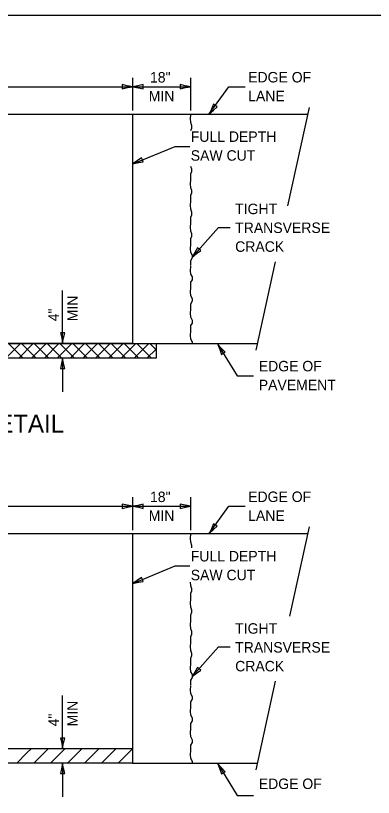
# Model space of a CAD drawing. Extents: x 2261917 to 2263177, y -3123772 to -3123372.
# Drawn here: x 2262072.3 to 2262168, y -3123580.9 to -3123371.8 of the extents above; entities that cross this region are included whole.
import ezdxf

# ---------------------------------------------------------------- set-up
doc = ezdxf.new("R2010")
doc.units = 0
for name, color, linetype in [('Default', 7, 'Continuous'), ('RD_Pr_Roadway_Dimensions', 7, 'Continuous'), ('RD_Pr_Roadway_Items', 7, 'Continuous'), ('RD_Pr_Roadway_Notes', 7, 'Continuous')]:
    doc.layers.add(name, color=color, linetype=linetype)

msp = doc.modelspace()

# ---------------------------------------------------------------- linework, layer by layer
at = {"layer": 'Default'}
msp.add_lwpolyline([(2261916.73, -3123771.81), (2262546.73, -3123771.81), (2262546.73, -3123371.81), (2261916.73, -3123371.81)], close=True, dxfattribs=at)
at = {"layer": 'RD_Pr_Roadway_Dimensions'}
for p, q in [((2262103.64, -3123397.19), (2262103.64, -3123388.42)), ((2262119.15, -3123397.19), (2262119.15, -3123388.42)), ((2261981.13, -3123390.82), (2262103.64, -3123390.82)), ((2262103.64, -3123390.82), (2262119.15, -3123390.82)), ((2262084.88, -3123459.49), (2262084.88, -3123445.31)), ((2262084.88, -3123463.4), (2262084.88, -3123472.42)), ((2262103.64, -3123509.4), (2262103.64, -3123500.63)), ((2262119.15, -3123509.4), (2262119.15, -3123500.63)), ((2261981.13, -3123503.03), (2262103.64, -3123503.03)), ((2262103.64, -3123503.03), (2262119.15, -3123503.03)), ((2262084.88, -3123567.83), (2262084.88, -3123553.66)), ((2262084.88, -3123571.74), (2262084.88, -3123580.76))]:
    msp.add_line(p, q, dxfattribs=at)
for points in [[(2262100.84, -3123390.23), (2262100.84, -3123390.82), (2262100.84, -3123391.4), (2262102.24, -3123391.06), (2262103.64, -3123390.82), (2262102.15, -3123390.55)], [(2262106.44, -3123391.4), (2262106.44, -3123390.82), (2262106.44, -3123390.23), (2262105.04, -3123390.58), (2262103.64, -3123390.82), (2262105.13, -3123391.09)], [(2262116.35, -3123390.23), (2262116.35, -3123390.82), (2262116.35, -3123391.4), (2262117.75, -3123391.06), (2262119.15, -3123390.82), (2262117.66, -3123390.55)], [(2262085.47, -3123456.69), (2262084.88, -3123456.69), (2262084.3, -3123456.69), (2262084.64, -3123458.09), (2262084.88, -3123459.49), (2262085.16, -3123458)], [(2262084.3, -3123466.2), (2262084.88, -3123466.2), (2262085.47, -3123466.2), (2262085.13, -3123464.8), (2262084.88, -3123463.4), (2262084.61, -3123464.89)], [(2262100.84, -3123502.44), (2262100.84, -3123503.03), (2262100.84, -3123503.61), (2262102.24, -3123503.27), (2262103.64, -3123503.03), (2262102.15, -3123502.76)], [(2262106.44, -3123503.61), (2262106.44, -3123503.03), (2262106.44, -3123502.44), (2262105.04, -3123502.79), (2262103.64, -3123503.03), (2262105.13, -3123503.3)], [(2262116.35, -3123502.44), (2262116.35, -3123503.03), (2262116.35, -3123503.61), (2262117.75, -3123503.27), (2262119.15, -3123503.03), (2262117.66, -3123502.76)], [(2262085.47, -3123565.04), (2262084.88, -3123565.03), (2262084.3, -3123565.03), (2262084.64, -3123566.44), (2262084.88, -3123567.83), (2262085.16, -3123566.34)], [(2262084.3, -3123574.54), (2262084.88, -3123574.54), (2262085.47, -3123574.54), (2262085.13, -3123573.14), (2262084.88, -3123571.74), (2262084.61, -3123573.24)]]:
    msp.add_lwpolyline(points, close=True, dxfattribs=at)
at = {"layer": 'RD_Pr_Roadway_Items'}
for p, q in [((2262145.09, -3123422.7), (2262150.88, -3123396.38)), ((2262136.6, -3123461.31), (2262141.79, -3123437.69)), ((2262069.71, -3123463.44), (2262073.62, -3123459.53)), ((2262074.36, -3123463.44), (2262070.45, -3123459.53)), ((2262073.14, -3123463.44), (2262077.05, -3123459.53)), ((2262077.79, -3123463.44), (2262073.88, -3123459.53)), ((2262076.57, -3123463.44), (2262080.48, -3123459.53)), ((2262081.22, -3123463.44), (2262077.31, -3123459.53)), ((2262080, -3123463.44), (2262083.91, -3123459.53)), ((2262084.65, -3123463.44), (2262080.74, -3123459.53)), ((2262083.43, -3123463.44), (2262087.34, -3123459.53)), ((2262088.08, -3123463.44), (2262084.17, -3123459.53)), ((2262086.86, -3123463.44), (2262090.77, -3123459.53)), ((2262091.51, -3123463.44), (2262087.6, -3123459.53)), ((2262090.29, -3123463.44), (2262094.2, -3123459.53)), ((2262094.94, -3123463.44), (2262091.03, -3123459.53)), ((2262093.72, -3123463.44), (2262097.63, -3123459.53)), ((2262098.37, -3123463.44), (2262094.46, -3123459.53)), ((2262097.15, -3123463.44), (2262101.06, -3123459.53)), ((2262101.8, -3123463.44), (2262097.89, -3123459.53)), ((2262100.58, -3123463.44), (2262104.49, -3123459.53)), ((2262105.23, -3123463.44), (2262101.32, -3123459.53)), ((2262104.01, -3123463.44), (2262107.92, -3123459.53)), ((2262104.52, -3123459.53), (2262136.99, -3123459.53)), ((2262108.66, -3123463.44), (2262104.75, -3123459.53)), ((2262109.88, -3123461.23), (2262108.18, -3123459.53)), ((2262107.44, -3123463.44), (2262109.88, -3123461)), ((2262145.62, -3123532.46), (2262150.88, -3123508.56)), ((2261981.12, -3123510.34), (2262103.61, -3123510.34)), ((2262103.61, -3123510.34), (2262103.61, -3123571.72)), ((2262136.6, -3123573.49), (2262141.8, -3123549.84)), ((2261981.12, -3123567.81), (2262103.61, -3123567.81)), ((2262075.35, -3123569), (2262076.54, -3123567.81)), ((2262077.61, -3123571.26), (2262081.07, -3123567.81)), ((2262084.59, -3123568.81), (2262085.59, -3123567.81)), ((2262086.85, -3123571.08), (2262090.12, -3123567.81)), ((2262093.82, -3123568.63), (2262094.64, -3123567.81)), ((2262096.08, -3123570.89), (2262099.17, -3123567.81)), ((2262099.78, -3123571.72), (2262103.06, -3123568.44)), ((2262103.06, -3123568.44), (2262103.61, -3123567.89)), ((2262072.64, -3123571.72), (2262075.35, -3123569)), ((2262081.68, -3123571.72), (2262084.59, -3123568.81)), ((2262090.73, -3123571.72), (2262093.82, -3123568.63)), ((2262103.61, -3123571.72), (2261981.12, -3123571.72)), ((2262077.16, -3123571.72), (2262077.61, -3123571.26)), ((2262086.21, -3123571.72), (2262086.85, -3123571.08)), ((2262095.26, -3123571.72), (2262096.08, -3123570.89)), ((2262103.61, -3123571.72), (2262136.99, -3123571.72))]:
    msp.add_line(p, q, dxfattribs=at)
for points in [[(2262042.78, -3123459.53), (2261981.12, -3123459.53), (2261981.12, -3123398.15), (2262103.61, -3123398.15), (2262103.61, -3123459.53), (2262046.01, -3123459.53)], [(2262103.61, -3123398.15), (2262150.49, -3123398.15)], [(2262119.11, -3123398.22), (2262118.98, -3123399.43), (2262119.11, -3123400.32), (2262119.36, -3123401.21), (2262119.36, -3123401.97), (2262119.11, -3123402.61)], [(2262119.11, -3123412.03), (2262119.36, -3123412.8), (2262119.36, -3123413.56), (2262119.11, -3123414.2), (2262119.11, -3123414.96), (2262119.11, -3123415.6)], [(2262119.11, -3123415.6), (2262118.98, -3123416.87), (2262119.11, -3123417.76), (2262119.36, -3123418.53), (2262119.36, -3123419.29), (2262119.11, -3123419.93), (2262119.11, -3123420.69), (2262119.11, -3123421.33)], [(2262119.11, -3123421.33), (2262118.98, -3123422.6), (2262119.11, -3123423.49), (2262119.36, -3123424.26), (2262119.36, -3123425.15), (2262119.11, -3123425.79), (2262119.11, -3123426.55), (2262119.11, -3123427.19)], [(2262119.11, -3123427.19), (2262118.98, -3123428.46), (2262119.11, -3123429.35), (2262119.36, -3123430.12), (2262119.36, -3123430.88), (2262119.11, -3123431.52), (2262119.11, -3123432.28), (2262119.11, -3123432.92)], [(2262119.11, -3123432.92), (2262118.98, -3123434.19), (2262119.11, -3123435.08), (2262119.49, -3123435.85), (2262119.49, -3123436.61), (2262119.11, -3123437.38), (2262119.11, -3123438.14), (2262119.11, -3123438.65)], [(2262119.11, -3123438.78), (2262118.98, -3123440.05), (2262119.11, -3123440.94), (2262119.49, -3123441.7), (2262119.49, -3123442.47), (2262119.11, -3123443.11), (2262119.11, -3123443.87), (2262119.11, -3123444.51)], [(2262119.11, -3123444.51), (2262118.98, -3123445.78), (2262119.11, -3123446.67), (2262119.49, -3123447.44), (2262119.49, -3123448.2), (2262119.11, -3123448.96), (2262119.11, -3123449.6), (2262119.11, -3123450.24)], [(2262119.11, -3123450.24), (2262118.98, -3123451.51), (2262119.11, -3123452.4), (2262119.49, -3123453.29), (2262119.49, -3123454.06), (2262119.11, -3123454.69), (2262119.11, -3123455.46), (2262119.11, -3123456.09)], [(2262119.11, -3123456.09), (2262118.98, -3123457.37), (2262119.11, -3123458.26), (2262119.49, -3123459.02), (2262119.49, -3123459.53)], [(2262046.44, -3123459.53), (2262109.88, -3123459.53), (2262109.88, -3123463.44), (2262033.65, -3123463.44)], [(2262103.61, -3123510.34), (2262150.49, -3123510.34)], [(2262119.11, -3123510.4), (2262118.98, -3123511.61), (2262119.11, -3123512.5), (2262119.36, -3123513.39), (2262119.36, -3123514.16)], [(2262118.98, -3123523.33), (2262119.11, -3123524.22), (2262119.36, -3123524.98), (2262119.36, -3123525.74), (2262119.11, -3123526.38), (2262119.11, -3123527.15), (2262119.11, -3123527.78)], [(2262119.11, -3123527.78), (2262118.98, -3123529.06), (2262119.11, -3123529.95), (2262119.36, -3123530.71), (2262119.36, -3123531.47), (2262119.11, -3123532.11), (2262119.11, -3123532.88), (2262119.11, -3123533.51)], [(2262119.11, -3123533.51), (2262118.98, -3123534.79), (2262119.11, -3123535.68), (2262119.36, -3123536.44), (2262119.36, -3123537.33), (2262119.11, -3123537.97), (2262119.11, -3123538.73), (2262119.11, -3123539.37)], [(2262119.11, -3123539.37), (2262118.98, -3123540.64), (2262119.11, -3123541.53), (2262119.36, -3123542.3), (2262119.36, -3123543.06), (2262119.11, -3123543.7), (2262119.11, -3123544.46), (2262119.11, -3123545.1)], [(2262119.11, -3123545.1), (2262118.98, -3123546.37), (2262119.11, -3123547.27), (2262119.49, -3123548.03), (2262119.49, -3123548.79), (2262119.11, -3123549.56), (2262119.11, -3123550.32), (2262119.11, -3123550.83)], [(2262119.11, -3123550.96), (2262118.98, -3123552.23), (2262119.11, -3123553.12), (2262119.49, -3123553.89), (2262119.49, -3123554.65), (2262119.11, -3123555.29), (2262119.11, -3123556.05), (2262119.11, -3123556.69)], [(2262119.11, -3123556.69), (2262118.98, -3123557.96), (2262119.11, -3123558.85), (2262119.49, -3123559.62), (2262119.49, -3123560.38), (2262119.11, -3123561.15), (2262119.11, -3123561.78), (2262119.11, -3123562.42)], [(2262119.11, -3123562.42), (2262118.98, -3123563.69), (2262119.11, -3123564.58), (2262119.49, -3123565.48), (2262119.49, -3123566.24), (2262119.11, -3123566.88), (2262119.11, -3123567.64), (2262119.11, -3123568.28)], [(2262119.11, -3123568.28), (2262118.98, -3123569.55), (2262119.11, -3123570.44), (2262119.49, -3123571.21), (2262119.49, -3123571.72)]]:
    msp.add_lwpolyline(points, dxfattribs=at)
at = {"layer": 'RD_Pr_Roadway_Notes'}
for p, q in [((2262124.1, -3123398.1), (2262129.35, -3123390.82)), ((2262129.35, -3123390.82), (2262133.7, -3123390.82)), ((2262103.64, -3123411.44), (2262114.98, -3123406.79)), ((2262114.98, -3123406.79), (2262118.86, -3123406.79)), ((2262119.53, -3123436.39), (2262126.52, -3123428.45)), ((2262126.52, -3123428.45), (2262129.65, -3123428.45)), ((2262126.39, -3123459.73), (2262131.55, -3123468.19)), ((2262131.55, -3123468.19), (2262135.91, -3123468.19)), ((2262124.1, -3123510.31), (2262129.35, -3123503.03)), ((2262129.35, -3123503.03), (2262133.7, -3123503.03)), ((2262103.64, -3123523.65), (2262114.98, -3123518.99)), ((2262114.98, -3123518.99), (2262118.86, -3123518.99)), ((2262119.53, -3123548.6), (2262126.52, -3123540.66)), ((2262126.52, -3123540.66), (2262129.65, -3123540.66)), ((2262126.39, -3123571.94), (2262131.55, -3123580.39)), ((2262131.55, -3123580.39), (2262135.91, -3123580.39))]:
    msp.add_line(p, q, dxfattribs=at)
for points in [[(2262126.21, -3123396.17), (2262125.74, -3123395.83), (2262125.26, -3123395.48), (2262124.72, -3123396.82), (2262124.1, -3123398.1), (2262125.19, -3123397.05)], [(2262106.45, -3123410.92), (2262106.23, -3123410.37), (2262106.01, -3123409.83), (2262104.84, -3123410.68), (2262103.64, -3123411.44), (2262105.13, -3123411.12)], [(2262121.82, -3123434.67), (2262121.38, -3123434.29), (2262120.94, -3123433.9), (2262120.27, -3123435.18), (2262119.53, -3123436.39), (2262120.72, -3123435.45)], [(2262127.34, -3123462.42), (2262127.84, -3123462.12), (2262128.34, -3123461.81), (2262127.32, -3123460.8), (2262126.39, -3123459.73), (2262126.93, -3123461.14)], [(2262126.21, -3123508.38), (2262125.74, -3123508.04), (2262125.26, -3123507.69), (2262124.72, -3123509.03), (2262124.1, -3123510.31), (2262125.19, -3123509.25)], [(2262106.45, -3123523.13), (2262106.23, -3123522.58), (2262106.01, -3123522.04), (2262104.84, -3123522.89), (2262103.64, -3123523.65), (2262105.13, -3123523.33)], [(2262121.82, -3123546.88), (2262121.38, -3123546.49), (2262120.94, -3123546.11), (2262120.27, -3123547.39), (2262119.53, -3123548.6), (2262120.72, -3123547.65)], [(2262127.34, -3123574.63), (2262127.84, -3123574.33), (2262128.34, -3123574.02), (2262127.32, -3123573), (2262126.39, -3123571.94), (2262126.93, -3123573.35)]]:
    msp.add_lwpolyline(points, close=True, dxfattribs=at)

# ---------------------------------------------------------------- texts
at = {"layer": 'RD_Pr_Roadway_Dimensions'}
for s, p in [('18"', (2262108.25, -3123389.7)), ('MIN', (2262107.91, -3123394.74)), ('18"', (2262108.25, -3123501.91)), ('MIN', (2262107.91, -3123506.95))]:
    msp.add_text(s, height=2.8, dxfattribs=at).set_placement(p)
for s, p in [('MIN', (2262088.92, -3123453.56)), ('4"', (2262083.88, -3123453.56)), ('MIN', (2262088.92, -3123561.9)), ('4"', (2262083.88, -3123561.9))]:
    msp.add_text(s, height=2.8, rotation=90, dxfattribs=at).set_placement(p)
at = {"layer": 'RD_Pr_Roadway_Notes'}
for s, height, p in [('EDGE OF', 2.8, (2262134.49, -3123389.68)), ('LANE', 2.8, (2262134.49, -3123394.72)), ('FULL DEPTH', 2.8, (2262119.14, -3123405.57)), ('SAW CUT', 2.8, (2262119.14, -3123410.61)), ('TIGHT', 2.8, (2262131.02, -3123424.9)), ('TRANSVERSE', 2.8, (2262131.02, -3123429.94)), ('CRACK', 2.8, (2262131.02, -3123434.98)), ('EDGE OF', 2.8, (2262137.33, -3123466.95)), ('PAVEMENT', 2.8, (2262137.33, -3123471.99)), ('PAVEMENT SAWING DETAIL', 4.8, (2261997.88, -3123483.31)), ('EDGE OF', 2.8, (2262134.49, -3123501.89)), ('LANE', 2.8, (2262134.49, -3123506.93)), ('FULL DEPTH', 2.8, (2262119.14, -3123517.78)), ('SAW CUT', 2.8, (2262119.14, -3123522.82)), ('TIGHT', 2.8, (2262131.02, -3123537.11)), ('TRANSVERSE', 2.8, (2262131.02, -3123542.15)), ('CRACK', 2.8, (2262131.02, -3123547.19)), ('EDGE OF', 2.8, (2262137.33, -3123578.65))]:
    msp.add_text(s, height=height, dxfattribs=at).set_placement(p)

doc.saveas('drawing.dxf')
